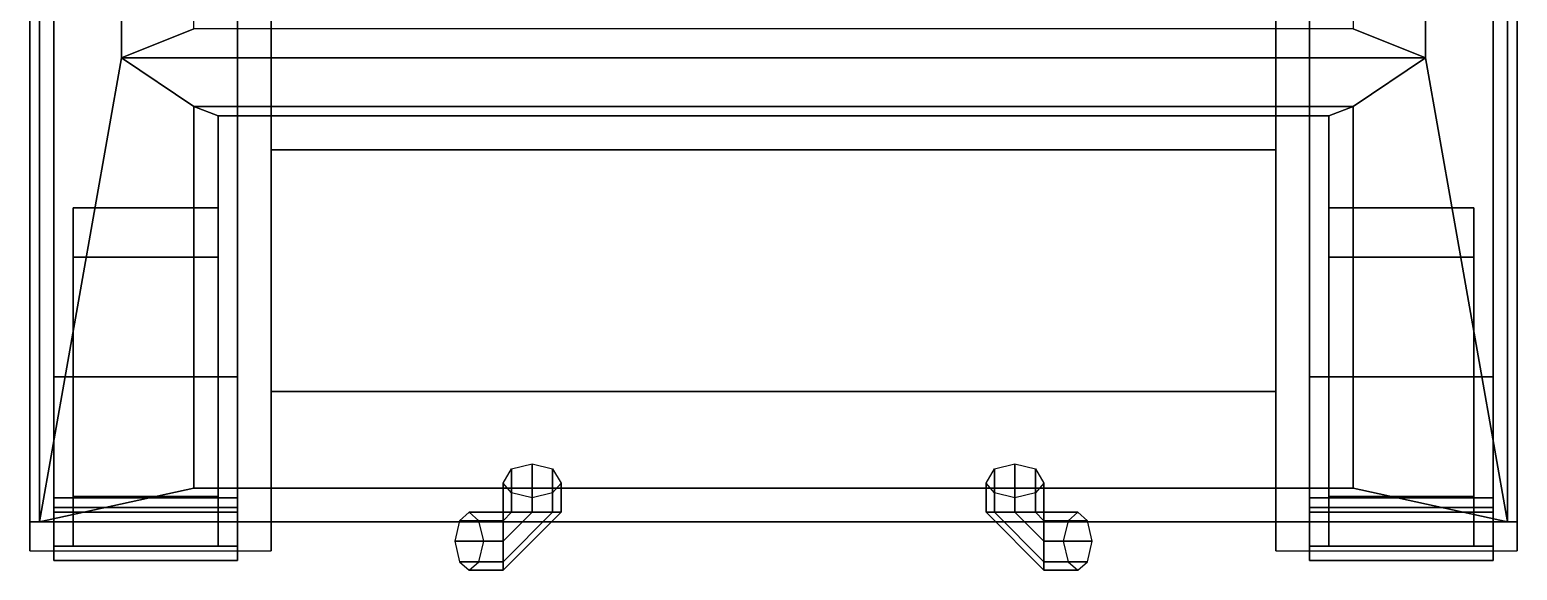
# Model space of a CAD drawing. Header units: millimetres. Extents: x -1.5 to 3, y -3.1 to 14.
# Drawn here: x -1.54 to 1.54, y -3.13 to -2.012 of the extents above; entities that cross this region are included whole.
import ezdxf

# ---------------------------------------------------------------- set-up
doc = ezdxf.new("R2010")
doc.units = ezdxf.units.MM
for name, color, linetype in [('mudguards', 6, 'Continuous'), ('tracks', 3, 'Continuous'), ('wheels', 2, 'Continuous')]:
    doc.layers.add(name, color=color, linetype=linetype)

msp = doc.modelspace()

# ---------------------------------------------------------------- linework, layer by layer
for points in [[(-1.52, 1.48, 1.31), (-1.52, -3.03, 1.27), (-1.35, -2.07, 1.55), (-1.35, 1.48, 1.55)], [(-1.52, 1.48, 1.31), (-1.52, -3.03, 1), (-1.52, -3.03, 1.27), (-1.52, 1.48, 1.31)], [(-1.35, 1.48, 1.55), (-1.35, -2.07, 1.55), (-1.2, -2.01, 1.55), (-1.2, -1.09, 1.55)], [(-1.04, 1.48, 0.4), (-1.04, -2.26, 0.38), (-1.04, -2.76, 0.56), (-1.04, 1.48, 1.31)], [(1.04, 1.48, 0.4), (1.04, -2.26, 0.38), (-1.04, -2.26, 0.38), (-1.04, 1.48, 0.4)], [(-1.04, -2.76, 0.56), (-1.04, -3.03, 1), (-1.04, -3.03, 1), (-1.04, 1.48, 1.31)], [(1.04, -2.76, 0.56), (1.04, -2.26, 0.38), (1.04, 1.48, 0.4), (1.04, 1.48, 1.31)], [(1.04, -3.03, 1), (1.04, -3.03, 1), (1.04, -2.76, 0.56), (1.04, 1.48, 1.31)], [(1.2, -2.01, 1.55), (1.35, -2.07, 1.55), (1.35, 1.48, 1.55), (1.2, -1.09, 1.55)], [(1.35, -2.07, 1.55), (1.52, -3.03, 1.27), (1.52, 1.48, 1.31), (1.35, 1.48, 1.55)], [(1.52, -3.03, 1.27), (1.52, -3.03, 1), (1.52, 1.48, 1.31)], [(-1.35, -2.07, 1.55), (1.35, -2.07, 1.55), (1.2, -2.01, 1.55), (-1.2, -2.01, 1.55)], [(-1.35, -2.07, 1.55), (-1.52, -3.03, 1.27), (-1.2, -2.96, 1.2904), (-1.2, -2.1706, 1.5206)], [(-1.35, -2.07, 1.55), (-1.2, -2.1706, 1.5206), (1.2, -2.1706, 1.5206), (1.35, -2.07, 1.55)], [(1.2, -2.96, 1.2904), (1.52, -3.03, 1.27), (1.35, -2.07, 1.55), (1.2, -2.1706, 1.5206)], [(-1.2, -2.1706, 1.5206), (-1.2, -2.96, 1.2904), (-1.15, -2.96, 1.32), (-1.15, -2.19, 1.54)], [(1.15, -2.19, 1.54), (1.2, -2.1706, 1.5206), (-1.2, -2.1706, 1.5206), (-1.15, -2.19, 1.54)], [(1.15, -2.96, 1.32), (1.2, -2.96, 1.2904), (1.2, -2.1706, 1.5206), (1.15, -2.19, 1.54)], [(-1.15, -2.19, 1.54), (-1.15, -2.96, 1.32), (1.15, -2.96, 1.32), (1.15, -2.19, 1.54)], [(-1.04, -2.76, 0.56), (-1.04, -2.26, 0.38), (1.04, -2.26, 0.38), (1.04, -2.76, 0.56)], [(1.04, -2.76, 0.56), (1.04, -3.03, 1), (-1.04, -3.03, 1), (-1.04, -2.76, 0.56)], [(-0.56, -2.95, 0.87), (-0.5424, -2.92, 0.8276), (-0.5424, -3.01, 0.8276), (-0.56, -3.01, 0.87)], [(-0.5424, -2.92, 0.8276), (-0.5, -2.91, 0.81), (-0.5, -3.01, 0.81), (-0.5424, -3.01, 0.8276)], [(-0.5, -2.91, 0.81), (-0.4576, -2.92, 0.8276), (-0.4576, -3.01, 0.8276), (-0.5, -3.01, 0.81)], [(-0.4576, -2.92, 0.8276), (-0.44, -2.95, 0.87), (-0.44, -3.01, 0.87), (-0.4576, -3.01, 0.8276)], [(0.44, -2.95, 0.87), (0.4576, -2.92, 0.8276), (0.4576, -3.01, 0.8276), (0.44, -3.01, 0.87)], [(0.4576, -2.92, 0.8276), (0.5, -2.91, 0.81), (0.5, -3.01, 0.81), (0.4576, -3.01, 0.8276)], [(0.5, -2.91, 0.81), (0.5424, -2.92, 0.8276), (0.5424, -3.01, 0.8276), (0.5, -3.01, 0.81)], [(0.5424, -2.92, 0.8276), (0.56, -2.95, 0.87), (0.56, -3.01, 0.87), (0.5424, -3.01, 0.8276)], [(-0.5424, -2.97, 0.9124), (-0.56, -2.95, 0.87), (-0.56, -3.01, 0.87), (-0.5424, -3.01, 0.9124)], [(-0.44, -2.95, 0.87), (-0.4576, -2.97, 0.9124), (-0.4576, -3.01, 0.9124), (-0.44, -3.01, 0.87)], [(0.4576, -2.97, 0.9124), (0.44, -2.95, 0.87), (0.44, -3.01, 0.87), (0.4576, -3.01, 0.9124)], [(0.56, -2.95, 0.87), (0.5424, -2.97, 0.9124), (0.5424, -3.01, 0.9124), (0.56, -3.01, 0.87)], [(-1.2, -2.96, 1.2904), (-1.52, -3.03, 1.27), (1.52, -3.03, 1.27), (1.2, -2.96, 1.2904)], [(-1.15, -2.96, 1.32), (-1.2, -2.96, 1.2904), (1.2, -2.96, 1.2904), (1.15, -2.96, 1.32)], [(-0.5, -2.98, 0.93), (-0.5424, -2.97, 0.9124), (-0.5424, -3.01, 0.9124), (-0.5, -3.01, 0.93)], [(-0.4576, -2.97, 0.9124), (-0.5, -2.98, 0.93), (-0.5, -3.01, 0.93), (-0.4576, -3.01, 0.9124)], [(0.5, -2.98, 0.93), (0.4576, -2.97, 0.9124), (0.4576, -3.01, 0.9124), (0.5, -3.01, 0.93)], [(0.5424, -2.97, 0.9124), (0.5, -2.98, 0.93), (0.5, -3.01, 0.93), (0.5424, -3.01, 0.9124)], [(-0.56, -3.0276, 0.9124), (-0.56, -3.01, 0.87), (-0.63, -3.01, 0.87), (-0.65, -3.0276, 0.9124)], [(-0.56, -3.01, 0.87), (-0.56, -3.0276, 0.8276), (-0.61, -3.0276, 0.8276), (-0.63, -3.01, 0.87)], [(-0.56, -3.01, 0.87), (-0.5424, -3.01, 0.8276), (-0.56, -3.0276, 0.8276), (-0.56, -3.01, 0.87)], [(-0.5424, -3.01, 0.8276), (-0.5, -3.01, 0.81), (-0.56, -3.07, 0.81), (-0.56, -3.0276, 0.8276)], [(-0.5, -3.01, 0.81), (-0.4576, -3.01, 0.8276), (-0.56, -3.1124, 0.8276), (-0.56, -3.07, 0.81)], [(-0.4576, -3.01, 0.8276), (-0.44, -3.01, 0.87), (-0.56, -3.13, 0.87), (-0.56, -3.1124, 0.8276)], [(-0.44, -3.01, 0.87), (-0.4576, -3.01, 0.9124), (-0.56, -3.1124, 0.9124), (-0.56, -3.13, 0.87)], [(-0.4576, -3.01, 0.9124), (-0.5, -3.01, 0.93), (-0.56, -3.07, 0.93), (-0.56, -3.1124, 0.9124)], [(-0.5, -3.01, 0.93), (-0.5424, -3.01, 0.9124), (-0.56, -3.0276, 0.9124), (-0.56, -3.07, 0.93)], [(-0.5424, -3.01, 0.9124), (-0.56, -3.01, 0.87), (-0.56, -3.01, 0.87), (-0.56, -3.0276, 0.9124)], [(0.4576, -3.01, 0.9124), (0.44, -3.01, 0.87), (0.56, -3.13, 0.87), (0.56, -3.1124, 0.9124)], [(0.44, -3.01, 0.87), (0.4576, -3.01, 0.8276), (0.56, -3.1124, 0.8276), (0.56, -3.13, 0.87)], [(0.5, -3.01, 0.93), (0.4576, -3.01, 0.9124), (0.56, -3.1124, 0.9124), (0.56, -3.07, 0.93)], [(0.4576, -3.01, 0.8276), (0.5, -3.01, 0.81), (0.56, -3.07, 0.81), (0.56, -3.1124, 0.8276)], [(0.5424, -3.01, 0.9124), (0.5, -3.01, 0.93), (0.56, -3.07, 0.93), (0.56, -3.0276, 0.9124)], [(0.5, -3.01, 0.81), (0.5424, -3.01, 0.8276), (0.56, -3.0276, 0.8276), (0.56, -3.07, 0.81)], [(0.56, -3.01, 0.87), (0.5424, -3.01, 0.9124), (0.56, -3.0276, 0.9124), (0.56, -3.01, 0.87)], [(0.5424, -3.01, 0.8276), (0.56, -3.01, 0.87), (0.56, -3.01, 0.87), (0.56, -3.0276, 0.8276)], [(0.56, -3.01, 0.87), (0.56, -3.0276, 0.9124), (0.65, -3.0276, 0.9124), (0.63, -3.01, 0.87)], [(0.56, -3.0276, 0.8276), (0.56, -3.01, 0.87), (0.63, -3.01, 0.87), (0.61, -3.0276, 0.8276)], [(-1.52, -3.03, 1.27), (-1.52, -3.03, 1), (1.52, -3.03, 1), (1.52, -3.03, 1.27)], [(-0.56, -3.07, 0.93), (-0.56, -3.0276, 0.9124), (-0.65, -3.0276, 0.9124), (-0.66, -3.07, 0.93)], [(-0.56, -3.0276, 0.8276), (-0.56, -3.07, 0.81), (-0.6, -3.07, 0.81), (-0.61, -3.0276, 0.8276)], [(0.56, -3.0276, 0.9124), (0.56, -3.07, 0.93), (0.66, -3.07, 0.93), (0.65, -3.0276, 0.9124)], [(0.56, -3.07, 0.81), (0.56, -3.0276, 0.8276), (0.61, -3.0276, 0.8276), (0.6, -3.07, 0.81)], [(-0.56, -3.1124, 0.9124), (-0.56, -3.07, 0.93), (-0.66, -3.07, 0.93), (-0.65, -3.1124, 0.9124)], [(-0.56, -3.07, 0.81), (-0.56, -3.1124, 0.8276), (-0.61, -3.1124, 0.8276), (-0.6, -3.07, 0.81)], [(0.56, -3.07, 0.93), (0.56, -3.1124, 0.9124), (0.65, -3.1124, 0.9124), (0.66, -3.07, 0.93)], [(0.56, -3.1124, 0.8276), (0.56, -3.07, 0.81), (0.6, -3.07, 0.81), (0.61, -3.1124, 0.8276)], [(-0.56, -3.13, 0.87), (-0.56, -3.1124, 0.9124), (-0.65, -3.1124, 0.9124), (-0.63, -3.13, 0.87)], [(-0.56, -3.1124, 0.8276), (-0.56, -3.13, 0.87), (-0.63, -3.13, 0.87), (-0.61, -3.1124, 0.8276)], [(0.56, -3.1124, 0.9124), (0.56, -3.13, 0.87), (0.63, -3.13, 0.87), (0.65, -3.1124, 0.9124)], [(0.56, -3.13, 0.87), (0.56, -3.1124, 0.8276), (0.61, -3.1124, 0.8276), (0.63, -3.13, 0.87)]]:
    msp.add_3dface(points)
at = {"layer": 'mudguards'}
for points in [[(-1.54, 1.48, 1.31), (-1.54, -2.74, 0.7), (-1.54, 2.82, 0.92), (-1.54, 2.57, 1.36)], [(1.54, 1.48, 1.31), (1.54, -2.74, 0.7), (1.54, 2.82, 0.92), (1.54, 2.57, 1.36)], [(-1.54, -3.03, 1), (-1.54, -3.09, 0.95), (-1.54, -2.74, 0.7), (-1.54, 1.48, 1.31)], [(-1.54, 1.48, 1.31), (-1.54, -3.03, 1), (-1.52, -3.03, 1), (-1.52, 1.48, 1.31)], [(1.52, 1.48, 1.31), (1.52, -3.03, 1), (1.54, -3.03, 1), (1.54, 1.48, 1.31)], [(1.54, -3.03, 1), (1.54, -3.09, 0.95), (1.54, -2.74, 0.7), (1.54, 1.48, 1.31)], [(-1.04, -3.03, 1), (-1.04, -2.895, 0.78), (-1.04, -3.09, 0.95), (-1.04, -3.03, 1)], [(1.04, -3.03, 1), (1.04, -2.895, 0.78), (1.04, -3.09, 0.95), (1.04, -3.03, 1)], [(-1.54, -3.03, 1), (-1.54, -3.09, 0.95), (-1.04, -3.09, 0.95), (-1.04, -3.03, 1)], [(1.04, -3.03, 1), (1.04, -3.09, 0.95), (1.54, -3.09, 0.95), (1.54, -3.03, 1)]]:
    msp.add_3dface(points, dxfattribs=at)
at = {"layer": 'tracks'}
for points in [[(-1.11, -1.81), (-1.11, -2.73, 0.22), (-1.49, -2.73, 0.22), (-1.49, -1.81)], [(-1.49, -1.81), (-1.49, -2.73, 0.22), (-1.49, -2.73, 0.25), (-1.49, -1.81, 0.03)], [(-1.49, -1.81, 0.03), (-1.49, -2.73, 0.25), (-1.11, -2.73, 0.25), (-1.11, -1.81, 0.03)], [(-1.11, -2.73, 0.25), (-1.11, -2.73, 0.22), (-1.11, -1.81), (-1.11, -1.81, 0.03)], [(1.11, -1.81), (1.11, -2.73, 0.22), (1.11, -2.73, 0.25), (1.11, -1.81, 0.03)], [(1.49, -1.81), (1.49, -2.73, 0.22), (1.11, -2.73, 0.22), (1.11, -1.81)], [(1.11, -1.81, 0.03), (1.11, -2.73, 0.25), (1.49, -2.73, 0.25), (1.49, -1.81, 0.03)], [(1.49, -2.73, 0.25), (1.49, -2.73, 0.22), (1.49, -1.81), (1.49, -1.81, 0.03)], [(-1.49, -3.01, 0.87), (-1.49, -2.73, 0.98), (-1.49, -2.73, 0.95), (-1.49, -2.98, 0.85)], [(-1.49, -2.98, 0.85), (-1.49, -2.73, 0.95), (-1.11, -2.73, 0.95), (-1.11, -2.98, 0.85)], [(-1.11, -2.73, 0.22), (-1.11, -3, 0.32), (-1.49, -3, 0.32), (-1.49, -2.73, 0.22)], [(-1.49, -2.73, 0.22), (-1.49, -3, 0.32), (-1.49, -2.98, 0.35), (-1.49, -2.73, 0.25)], [(-1.49, -2.73, 0.25), (-1.49, -2.98, 0.35), (-1.11, -2.98, 0.35), (-1.11, -2.73, 0.25)], [(-1.11, -3.01, 0.87), (-1.11, -2.73, 0.98), (-1.49, -2.73, 0.98), (-1.49, -3.01, 0.87)], [(-1.11, -2.73, 0.95), (-1.11, -2.73, 0.98), (-1.11, -3.01, 0.87), (-1.11, -2.98, 0.85)], [(-1.11, -2.98, 0.35), (-1.11, -3, 0.32), (-1.11, -2.73, 0.22), (-1.11, -2.73, 0.25)], [(1.11, -2.73, 0.25), (1.11, -2.98, 0.35), (1.49, -2.98, 0.35), (1.49, -2.73, 0.25)], [(1.49, -2.73, 0.22), (1.49, -3, 0.32), (1.11, -3, 0.32), (1.11, -2.73, 0.22)], [(1.11, -2.73, 0.22), (1.11, -3, 0.32), (1.11, -2.98, 0.35), (1.11, -2.73, 0.25)], [(1.49, -3.01, 0.87), (1.49, -2.73, 0.98), (1.11, -2.73, 0.98), (1.11, -3.01, 0.87)], [(1.11, -3.01, 0.87), (1.11, -2.73, 0.98), (1.11, -2.73, 0.95), (1.11, -2.98, 0.85)], [(1.11, -2.98, 0.85), (1.11, -2.73, 0.95), (1.49, -2.73, 0.95), (1.49, -2.98, 0.85)], [(1.49, -2.98, 0.35), (1.49, -3, 0.32), (1.49, -2.73, 0.22), (1.49, -2.73, 0.25)], [(1.49, -2.73, 0.95), (1.49, -2.73, 0.98), (1.49, -3.01, 0.87), (1.49, -2.98, 0.85)], [(-1.49, -3.11, 0.68), (-1.49, -3.01, 0.87), (-1.49, -2.98, 0.85), (-1.49, -3.08, 0.66)], [(-1.49, -3, 0.32), (-1.49, -3.11, 0.5), (-1.49, -3.08, 0.52), (-1.49, -2.98, 0.35)], [(-1.49, -2.98, 0.35), (-1.49, -3.08, 0.52), (-1.11, -3.08, 0.52), (-1.11, -2.98, 0.35)], [(-1.49, -3.08, 0.66), (-1.49, -2.98, 0.85), (-1.11, -2.98, 0.85), (-1.11, -3.08, 0.66)], [(-1.11, -2.98, 0.85), (-1.11, -3.01, 0.87), (-1.11, -3.11, 0.68), (-1.11, -3.08, 0.66)], [(-1.11, -3.08, 0.52), (-1.11, -3.11, 0.5), (-1.11, -3, 0.32), (-1.11, -2.98, 0.35)], [(1.11, -3, 0.32), (1.11, -3.11, 0.5), (1.11, -3.08, 0.52), (1.11, -2.98, 0.35)], [(1.11, -2.98, 0.35), (1.11, -3.08, 0.52), (1.49, -3.08, 0.52), (1.49, -2.98, 0.35)], [(1.11, -3.11, 0.68), (1.11, -3.01, 0.87), (1.11, -2.98, 0.85), (1.11, -3.08, 0.66)], [(1.11, -3.08, 0.66), (1.11, -2.98, 0.85), (1.49, -2.98, 0.85), (1.49, -3.08, 0.66)], [(1.49, -3.08, 0.52), (1.49, -3.11, 0.5), (1.49, -3, 0.32), (1.49, -2.98, 0.35)], [(1.49, -2.98, 0.85), (1.49, -3.01, 0.87), (1.49, -3.11, 0.68), (1.49, -3.08, 0.66)], [(-1.11, -3, 0.32), (-1.11, -3.11, 0.5), (-1.49, -3.11, 0.5), (-1.49, -3, 0.32)], [(-1.11, -3.11, 0.68), (-1.11, -3.01, 0.87), (-1.49, -3.01, 0.87), (-1.49, -3.11, 0.68)], [(1.49, -3, 0.32), (1.49, -3.11, 0.5), (1.11, -3.11, 0.5), (1.11, -3, 0.32)], [(1.49, -3.11, 0.68), (1.49, -3.01, 0.87), (1.11, -3.01, 0.87), (1.11, -3.11, 0.68)], [(-1.49, -3.08, 0.52), (-1.49, -3.08, 0.66), (-1.11, -3.08, 0.66), (-1.11, -3.08, 0.52)], [(-1.49, -3.11, 0.5), (-1.49, -3.11, 0.68), (-1.49, -3.08, 0.66), (-1.49, -3.08, 0.52)], [(-1.11, -3.08, 0.66), (-1.11, -3.11, 0.68), (-1.11, -3.11, 0.5), (-1.11, -3.08, 0.52)], [(1.11, -3.08, 0.52), (1.11, -3.08, 0.66), (1.49, -3.08, 0.66), (1.49, -3.08, 0.52)], [(1.11, -3.11, 0.5), (1.11, -3.11, 0.68), (1.11, -3.08, 0.66), (1.11, -3.08, 0.52)], [(1.49, -3.08, 0.66), (1.49, -3.11, 0.68), (1.49, -3.11, 0.5), (1.49, -3.08, 0.52)], [(-1.11, -3.11, 0.5), (-1.11, -3.11, 0.68), (-1.49, -3.11, 0.68), (-1.49, -3.11, 0.5)], [(1.49, -3.11, 0.5), (1.49, -3.11, 0.68), (1.11, -3.11, 0.68), (1.11, -3.11, 0.5)]]:
    msp.add_3dface(points, dxfattribs=at)
at = {"layer": 'wheels'}
for points in [[(-1.45, -2.9775, 0.8475), (-1.45, -2.38, 0.6), (-1.45, -2.4825, 0.3525), (-1.45, -3.08, 0.6)], [(-1.15, -2.38, 0.6), (-1.15, -2.4825, 0.3525), (-1.45, -2.4825, 0.3525), (-1.45, -2.38, 0.6)], [(-1.45, -2.73, 0.95), (-1.45, -2.4825, 0.8475), (-1.45, -2.38, 0.6), (-1.45, -2.9775, 0.8475)], [(-1.15, -2.4825, 0.8475), (-1.15, -2.38, 0.6), (-1.45, -2.38, 0.6), (-1.45, -2.4825, 0.8475)], [(-1.15, -3.08, 0.6), (-1.15, -2.4825, 0.3525), (-1.15, -2.38, 0.6), (-1.15, -2.9775, 0.8475)], [(-1.15, -2.9775, 0.8475), (-1.15, -2.38, 0.6), (-1.15, -2.4825, 0.8475), (-1.15, -2.73, 0.95)], [(1.45, -2.38, 0.6), (1.45, -2.4825, 0.3525), (1.15, -2.4825, 0.3525), (1.15, -2.38, 0.6)], [(1.15, -2.9775, 0.8475), (1.15, -2.38, 0.6), (1.15, -2.4825, 0.3525), (1.15, -3.08, 0.6)], [(1.45, -2.4825, 0.8475), (1.45, -2.38, 0.6), (1.15, -2.38, 0.6), (1.15, -2.4825, 0.8475)], [(1.15, -2.73, 0.95), (1.15, -2.4825, 0.8475), (1.15, -2.38, 0.6), (1.15, -2.9775, 0.8475)], [(1.45, -3.08, 0.6), (1.45, -2.4825, 0.3525), (1.45, -2.38, 0.6), (1.45, -2.9775, 0.8475)], [(1.45, -2.9775, 0.8475), (1.45, -2.38, 0.6), (1.45, -2.4825, 0.8475), (1.45, -2.73, 0.95)], [(-1.45, -3.08, 0.6), (-1.45, -2.4825, 0.3525), (-1.45, -2.73, 0.25), (-1.45, -2.9775, 0.3525)], [(-1.15, -2.4825, 0.3525), (-1.15, -2.73, 0.25), (-1.45, -2.73, 0.25), (-1.45, -2.4825, 0.3525)], [(-1.15, -2.73, 0.95), (-1.15, -2.4825, 0.8475), (-1.45, -2.4825, 0.8475), (-1.45, -2.73, 0.95)], [(-1.15, -2.9775, 0.3525), (-1.15, -2.73, 0.25), (-1.15, -2.4825, 0.3525), (-1.15, -3.08, 0.6)], [(1.15, -3.08, 0.6), (1.15, -2.4825, 0.3525), (1.15, -2.73, 0.25), (1.15, -2.9775, 0.3525)], [(1.45, -2.4825, 0.3525), (1.45, -2.73, 0.25), (1.15, -2.73, 0.25), (1.15, -2.4825, 0.3525)], [(1.45, -2.73, 0.95), (1.45, -2.4825, 0.8475), (1.15, -2.4825, 0.8475), (1.15, -2.73, 0.95)], [(1.45, -2.9775, 0.3525), (1.45, -2.73, 0.25), (1.45, -2.4825, 0.3525), (1.45, -3.08, 0.6)], [(-1.15, -2.73, 0.25), (-1.15, -2.9775, 0.3525), (-1.45, -2.9775, 0.3525), (-1.45, -2.73, 0.25)], [(-1.15, -2.9775, 0.8475), (-1.15, -2.73, 0.95), (-1.45, -2.73, 0.95), (-1.45, -2.9775, 0.8475)], [(1.45, -2.73, 0.25), (1.45, -2.9775, 0.3525), (1.15, -2.9775, 0.3525), (1.15, -2.73, 0.25)], [(1.45, -2.9775, 0.8475), (1.45, -2.73, 0.95), (1.15, -2.73, 0.95), (1.15, -2.9775, 0.8475)], [(-1.15, -2.9775, 0.3525), (-1.15, -3.08, 0.6), (-1.45, -3.08, 0.6), (-1.45, -2.9775, 0.3525)], [(-1.15, -3.08, 0.6), (-1.15, -2.9775, 0.8475), (-1.45, -2.9775, 0.8475), (-1.45, -3.08, 0.6)], [(1.45, -2.9775, 0.3525), (1.45, -3.08, 0.6), (1.15, -3.08, 0.6), (1.15, -2.9775, 0.3525)], [(1.45, -3.08, 0.6), (1.45, -2.9775, 0.8475), (1.15, -2.9775, 0.8475), (1.15, -3.08, 0.6)]]:
    msp.add_3dface(points, dxfattribs=at)

doc.saveas('drawing.dxf')
